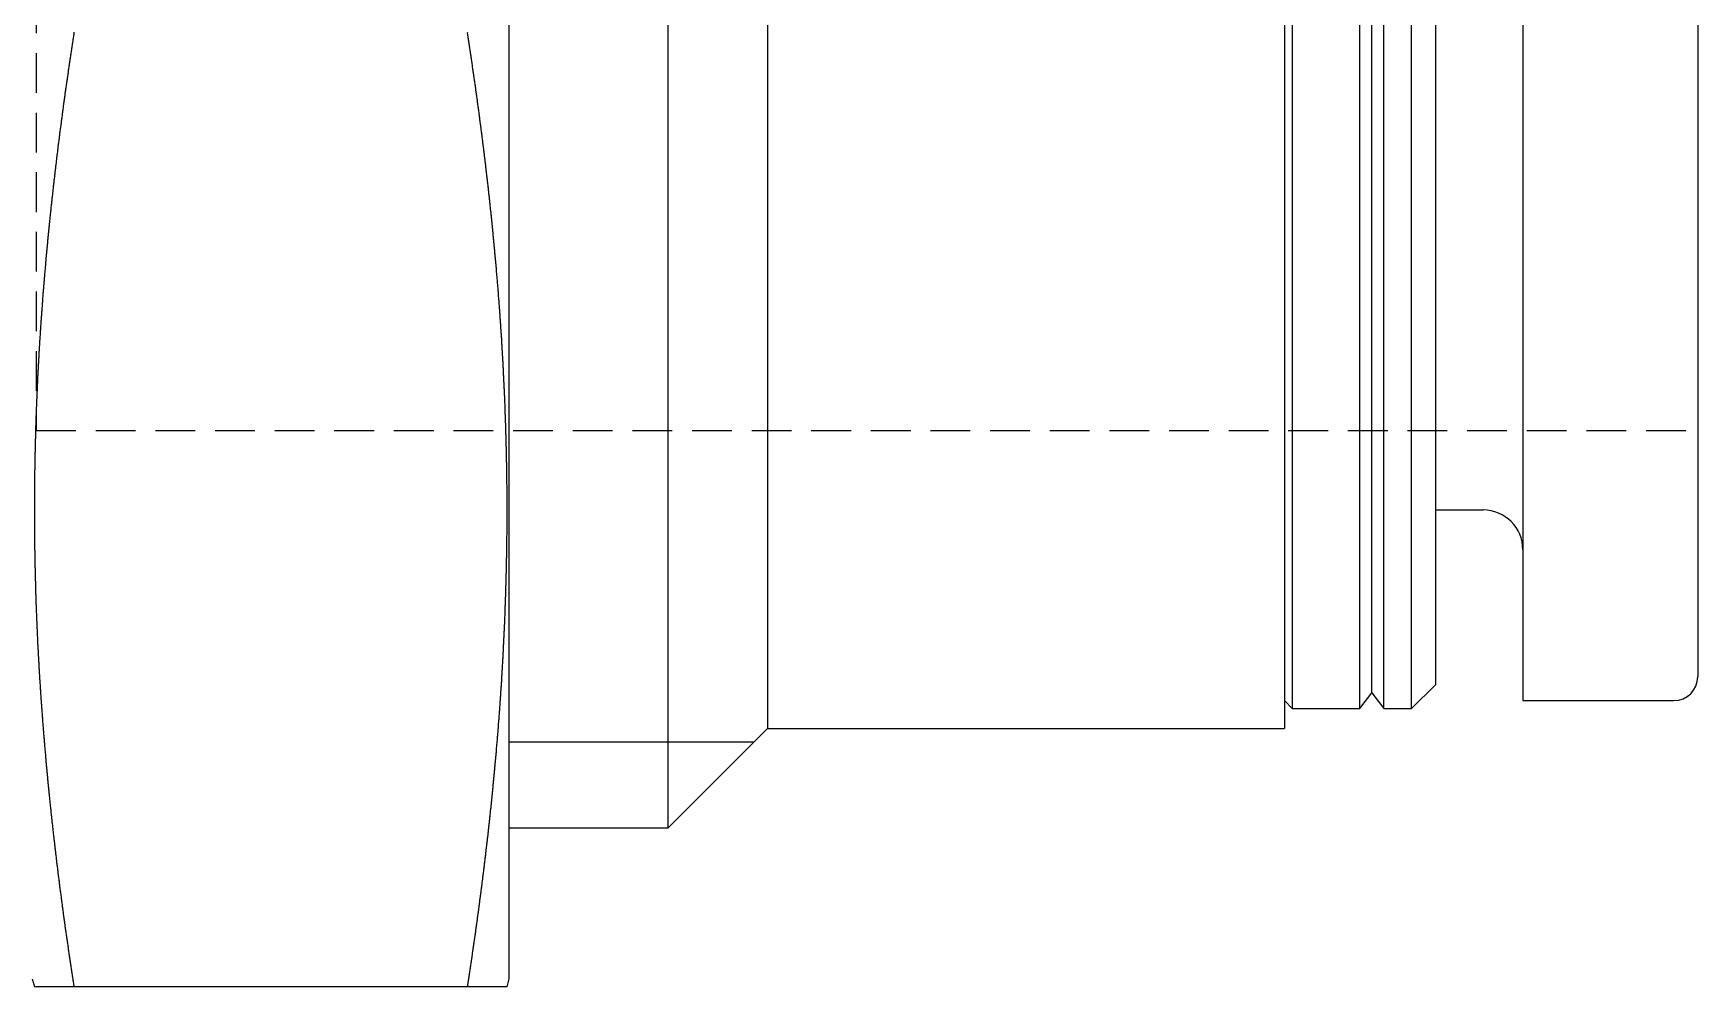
# Model space of a CAD drawing. Extents: x -6 to 96, y -23 to 73.
# Drawn here: x 36.7 to 57.64, y 49.47 to 61.47 of the extents above; entities that cross this region are included whole.
import ezdxf

# ---------------------------------------------------------------- set-up
doc = ezdxf.new("R2010")
doc.units = 0
doc.linetypes.add('DASHED', pattern=[0.75, 0.5, -0.25])
doc.layers.get('0').update_dxf_attribs({"linetype": 'CONTINUOUS'})

msp = doc.modelspace()

# ---------------------------------------------------------------- linework, layer by layer
at = {"color": 7, "linetype": 'CONTINUOUS'}
for p, q in [((42.687, 49.568), (42.687, 73.368)), ((44.687, 51.468), (44.687, 71.468)), ((45.937, 70.218), (45.937, 52.718)), ((52.437, 70.218), (52.437, 52.718)), ((52.537, 69.968), (52.537, 52.968)), ((53.387, 52.968), (53.387, 69.968)), ((53.687, 52.968), (53.687, 69.968)), ((54.037, 52.968), (54.037, 69.968)), ((53.537, 53.168), (53.537, 69.768)), ((55.437, 69.868), (55.437, 53.068)), ((54.337, 69.668), (54.337, 53.268)), ((57.637, 69.568), (57.637, 53.368)), ((54.337, 55.468), (54.937, 55.468)), ((54.037, 52.968), (54.337, 53.268)), ((52.437, 53.068), (52.537, 52.968)), ((53.387, 52.968), (53.537, 53.168)), ((53.537, 53.168), (53.687, 52.968)), ((55.437, 53.068), (57.337, 53.068)), ((52.537, 52.968), (53.387, 52.968)), ((53.687, 52.968), (54.037, 52.968)), ((44.687, 51.468), (45.937, 52.718)), ((45.937, 52.718), (52.437, 52.718)), ((42.687, 51.468), (44.687, 51.468)), ((36.687, 49.568), (36.714, 49.468)), ((42.66, 49.468), (36.714, 49.468)), ((42.66, 49.468), (42.687, 49.568))]:
    msp.add_line(p, q, dxfattribs=at)
at = {"color": 3, "linetype": 'DASHED'}
for p, q in [((36.737, 66.468), (36.737, 56.468)), ((36.737, 56.468), (57.637, 56.468))]:
    msp.add_line(p, q, dxfattribs=at)
at = {"color": 3, "linetype": 'CONTINUOUS'}
msp.add_line((42.687, 52.55), (45.769, 52.55), dxfattribs=at)
at = {"color": 7}
for points in [[(37.211, 61.468, 0), (37.209, 61.454, 0), (37.207, 61.44, 0), (37.205, 61.426, 0), (37.203, 61.412, 0), (37.2, 61.398, 0), (37.198, 61.385, 0), (37.196, 61.371, 0), (37.194, 61.357, 0), (37.192, 61.343, 0), (37.19, 61.33, 0), (37.188, 61.316, 0), (37.186, 61.302, 0), (37.184, 61.288, 0), (37.181, 61.274, 0), (37.179, 61.26, 0), (37.177, 61.247, 0), (37.175, 61.233, 0), (37.173, 61.219, 0), (37.171, 61.205, 0), (37.169, 61.191, 0), (37.167, 61.178, 0), (37.165, 61.164, 0), (37.163, 61.15, 0), (37.161, 61.136, 0), (37.159, 61.122, 0), (37.157, 61.108, 0), (37.155, 61.095, 0), (37.153, 61.081, 0), (37.151, 61.067, 0), (37.149, 61.053, 0), (37.147, 61.039, 0), (37.145, 61.026, 0), (37.143, 61.012, 0), (37.141, 60.998, 0), (37.139, 60.984, 0), (37.137, 60.97, 0), (37.135, 60.956, 0), (37.133, 60.943, 0), (37.131, 60.929, 0), (37.129, 60.915, 0), (37.127, 60.901, 0), (37.125, 60.887, 0), (37.123, 60.873, 0), (37.121, 60.86, 0), (37.119, 60.846, 0), (37.117, 60.832, 0), (37.115, 60.818, 0), (37.113, 60.804, 0), (37.111, 60.791, 0), (37.109, 60.777, 0), (37.107, 60.763, 0), (37.105, 60.749, 0), (37.103, 60.735, 0), (37.101, 60.721, 0), (37.099, 60.708, 0), (37.097, 60.694, 0), (37.095, 60.68, 0), (37.093, 60.666, 0), (37.092, 60.652, 0), (37.09, 60.638, 0), (37.088, 60.624, 0), (37.086, 60.611, 0), (37.084, 60.597, 0), (37.082, 60.583, 0), (37.08, 60.569, 0), (37.078, 60.555, 0), (37.076, 60.541, 0), (37.075, 60.528, 0), (37.073, 60.514, 0), (37.071, 60.5, 0), (37.069, 60.486, 0), (37.067, 60.472, 0), (37.065, 60.459, 0), (37.063, 60.445, 0), (37.062, 60.431, 0), (37.06, 60.417, 0), (37.058, 60.403, 0), (37.056, 60.389, 0), (37.054, 60.375, 0), (37.052, 60.362, 0), (37.05, 60.348, 0), (37.049, 60.334, 0), (37.047, 60.32, 0), (37.045, 60.306, 0), (37.043, 60.292, 0), (37.041, 60.279, 0), (37.04, 60.265, 0), (37.038, 60.251, 0), (37.036, 60.237, 0), (37.034, 60.223, 0), (37.032, 60.209, 0), (37.031, 60.195, 0), (37.029, 60.181, 0), (37.027, 60.168, 0), (37.025, 60.154, 0), (37.024, 60.14, 0), (37.022, 60.126, 0), (37.02, 60.112, 0), (37.018, 60.098, 0), (37.017, 60.084, 0), (37.015, 60.071, 0), (37.013, 60.057, 0), (37.011, 60.043, 0), (37.01, 60.029, 0), (37.008, 60.015, 0), (37.006, 60.001, 0), (37.005, 59.987, 0), (37.003, 59.974, 0), (37.001, 59.96, 0), (36.999, 59.946, 0), (36.998, 59.932, 0), (36.996, 59.918, 0), (36.994, 59.904, 0), (36.993, 59.89, 0), (36.991, 59.877, 0), (36.989, 59.863, 0), (36.988, 59.849, 0), (36.986, 59.835, 0), (36.984, 59.821, 0), (36.983, 59.807, 0), (36.981, 59.793, 0), (36.979, 59.779, 0), (36.978, 59.766, 0), (36.976, 59.752, 0), (36.974, 59.738, 0), (36.973, 59.724, 0), (36.971, 59.71, 0), (36.97, 59.696, 0), (36.968, 59.682, 0), (36.966, 59.669, 0), (36.965, 59.655, 0), (36.963, 59.641, 0), (36.962, 59.627, 0), (36.96, 59.613, 0), (36.958, 59.599, 0), (36.957, 59.585, 0), (36.955, 59.571, 0), (36.954, 59.557, 0), (36.952, 59.544, 0), (36.95, 59.53, 0), (36.949, 59.516, 0), (36.947, 59.502, 0), (36.946, 59.488, 0), (36.944, 59.474, 0), (36.943, 59.46, 0), (36.941, 59.447, 0), (36.94, 59.433, 0), (36.938, 59.419, 0), (36.937, 59.405, 0), (36.935, 59.391, 0), (36.934, 59.377, 0), (36.932, 59.363, 0), (36.931, 59.349, 0), (36.929, 59.335, 0), (36.928, 59.322, 0), (36.926, 59.308, 0), (36.925, 59.294, 0), (36.923, 59.28, 0), (36.922, 59.266, 0), (36.92, 59.252, 0), (36.919, 59.238, 0), (36.917, 59.224, 0), (36.916, 59.21, 0), (36.914, 59.197, 0), (36.913, 59.183, 0), (36.911, 59.169, 0), (36.91, 59.155, 0), (36.909, 59.141, 0), (36.907, 59.127, 0), (36.906, 59.113, 0), (36.904, 59.099, 0), (36.903, 59.085, 0), (36.901, 59.072, 0), (36.9, 59.058, 0), (36.899, 59.044, 0), (36.897, 59.03, 0), (36.896, 59.016, 0), (36.895, 59.002, 0), (36.893, 58.988, 0), (36.892, 58.974, 0), (36.89, 58.96, 0), (36.889, 58.946, 0), (36.888, 58.932, 0), (36.886, 58.919, 0), (36.885, 58.905, 0), (36.884, 58.891, 0), (36.882, 58.877, 0), (36.881, 58.863, 0), (36.88, 58.849, 0), (36.878, 58.835, 0), (36.877, 58.821, 0), (36.876, 58.807, 0), (36.874, 58.794, 0), (36.873, 58.78, 0), (36.872, 58.766, 0), (36.87, 58.752, 0), (36.869, 58.738, 0), (36.868, 58.724, 0), (36.867, 58.71, 0), (36.865, 58.696, 0), (36.864, 58.682, 0), (36.863, 58.668, 0), (36.861, 58.654, 0), (36.86, 58.641, 0), (36.859, 58.627, 0), (36.858, 58.613, 0), (36.856, 58.599, 0), (36.855, 58.585, 0), (36.854, 58.571, 0), (36.853, 58.557, 0), (36.852, 58.543, 0), (36.85, 58.529, 0), (36.849, 58.515, 0), (36.848, 58.501, 0), (36.847, 58.487, 0), (36.846, 58.474, 0), (36.844, 58.46, 0), (36.843, 58.446, 0), (36.842, 58.432, 0), (36.841, 58.418, 0), (36.84, 58.404, 0), (36.838, 58.39, 0), (36.837, 58.376, 0), (36.836, 58.362, 0), (36.835, 58.348, 0), (36.834, 58.334, 0), (36.833, 58.321, 0), (36.831, 58.306, 0), (36.83, 58.293, 0), (36.829, 58.279, 0), (36.828, 58.265, 0), (36.827, 58.251, 0), (36.826, 58.237, 0), (36.825, 58.223, 0), (36.824, 58.209, 0), (36.822, 58.195, 0), (36.822, 58.181, 0), (36.82, 58.167, 0), (36.819, 58.153, 0), (36.818, 58.139, 0), (36.817, 58.126, 0), (36.816, 58.112, 0), (36.815, 58.098, 0), (36.814, 58.084, 0), (36.813, 58.07, 0), (36.812, 58.056, 0), (36.811, 58.042, 0), (36.81, 58.028, 0), (36.809, 58.014, 0), (36.808, 58, 0), (36.807, 57.986, 0), (36.806, 57.972, 0), (36.805, 57.958, 0), (36.804, 57.944, 0), (36.803, 57.931, 0), (36.802, 57.917, 0), (36.801, 57.903, 0), (36.8, 57.889, 0), (36.799, 57.875, 0), (36.798, 57.861, 0), (36.797, 57.847, 0), (36.796, 57.833, 0), (36.795, 57.819, 0), (36.794, 57.805, 0), (36.793, 57.791, 0), (36.792, 57.777, 0), (36.791, 57.763, 0), (36.79, 57.749, 0), (36.789, 57.736, 0), (36.788, 57.721, 0), (36.788, 57.708, 0), (36.787, 57.694, 0), (36.786, 57.68, 0), (36.785, 57.666, 0), (36.784, 57.652, 0), (36.783, 57.638, 0), (36.782, 57.624, 0), (36.781, 57.61, 0), (36.78, 57.596, 0), (36.779, 57.582, 0), (36.779, 57.568, 0), (36.778, 57.554, 0), (36.777, 57.54, 0), (36.776, 57.526, 0), (36.775, 57.512, 0), (36.775, 57.498, 0), (36.774, 57.484, 0), (36.773, 57.471, 0), (36.772, 57.457, 0), (36.771, 57.443, 0), (36.77, 57.429, 0), (36.77, 57.415, 0), (36.769, 57.401, 0), (36.768, 57.387, 0), (36.767, 57.373, 0), (36.767, 57.359, 0), (36.766, 57.345, 0), (36.765, 57.331, 0), (36.764, 57.317, 0), (36.763, 57.303, 0), (36.763, 57.289, 0), (36.762, 57.275, 0), (36.761, 57.261, 0), (36.761, 57.248, 0), (36.76, 57.233, 0), (36.759, 57.22, 0), (36.758, 57.206, 0), (36.758, 57.192, 0), (36.757, 57.178, 0), (36.756, 57.164, 0), (36.755, 57.15, 0), (36.755, 57.136, 0), (36.754, 57.122, 0), (36.754, 57.108, 0), (36.753, 57.094, 0), (36.752, 57.08, 0), (36.752, 57.066, 0), (36.751, 57.052, 0), (36.75, 57.038, 0), (36.749, 57.024, 0), (36.749, 57.01, 0), (36.748, 56.996, 0), (36.748, 56.982, 0), (36.747, 56.968, 0), (36.746, 56.955, 0), (36.746, 56.941, 0), (36.745, 56.927, 0), (36.745, 56.913, 0), (36.744, 56.899, 0), (36.743, 56.885, 0), (36.743, 56.871, 0), (36.742, 56.857, 0), (36.742, 56.843, 0), (36.741, 56.829, 0), (36.741, 56.815, 0), (36.74, 56.801, 0), (36.739, 56.787, 0), (36.739, 56.773, 0), (36.738, 56.759, 0), (36.738, 56.745, 0), (36.737, 56.731, 0), (36.737, 56.717, 0), (36.736, 56.703, 0), (36.736, 56.689, 0), (36.735, 56.675, 0), (36.735, 56.661, 0), (36.734, 56.648, 0), (36.734, 56.633, 0), (36.733, 56.62, 0), (36.733, 56.606, 0), (36.732, 56.592, 0), (36.732, 56.578, 0), (36.731, 56.564, 0), (36.731, 56.55, 0), (36.731, 56.536, 0), (36.73, 56.522, 0), (36.73, 56.508, 0), (36.729, 56.494, 0), (36.729, 56.48, 0), (36.728, 56.466, 0), (36.728, 56.452, 0), (36.728, 56.438, 0), (36.727, 56.424, 0), (36.727, 56.41, 0), (36.727, 56.396, 0), (36.726, 56.382, 0), (36.726, 56.368, 0), (36.725, 56.354, 0), (36.725, 56.34, 0), (36.725, 56.326, 0), (36.724, 56.312, 0), (36.724, 56.298, 0), (36.724, 56.285, 0), (36.723, 56.27, 0), (36.723, 56.257, 0), (36.723, 56.243, 0), (36.722, 56.229, 0), (36.722, 56.215, 0), (36.722, 56.201, 0), (36.721, 56.187, 0), (36.721, 56.173, 0), (36.721, 56.159, 0), (36.721, 56.145, 0), (36.72, 56.131, 0), (36.72, 56.117, 0), (36.72, 56.103, 0), (36.719, 56.089, 0), (36.719, 56.075, 0), (36.719, 56.061, 0), (36.719, 56.047, 0), (36.718, 56.033, 0), (36.718, 56.019, 0), (36.718, 56.005, 0), (36.718, 55.991, 0), (36.718, 55.977, 0), (36.717, 55.963, 0), (36.717, 55.949, 0), (36.717, 55.935, 0), (36.717, 55.921, 0), (36.717, 55.907, 0), (36.716, 55.894, 0), (36.716, 55.88, 0), (36.716, 55.866, 0), (36.716, 55.852, 0), (36.716, 55.838, 0), (36.715, 55.824, 0), (36.715, 55.81, 0), (36.715, 55.796, 0), (36.715, 55.782, 0), (36.715, 55.768, 0), (36.715, 55.754, 0), (36.715, 55.74, 0), (36.715, 55.726, 0), (36.715, 55.712, 0), (36.714, 55.698, 0), (36.714, 55.684, 0), (36.714, 55.67, 0), (36.714, 55.656, 0), (36.714, 55.642, 0), (36.714, 55.628, 0), (36.714, 55.614, 0), (36.714, 55.6, 0), (36.714, 55.586, 0), (36.714, 55.572, 0), (36.714, 55.558, 0), (36.714, 55.544, 0), (36.714, 55.53, 0), (36.714, 55.516, 0), (36.714, 55.502, 0), (36.714, 55.489, 0), (36.714, 55.474, 0), (36.714, 55.461, 0), (36.714, 55.447, 0), (36.714, 55.433, 0), (36.714, 55.419, 0), (36.714, 55.405, 0), (36.714, 55.391, 0), (36.714, 55.377, 0), (36.714, 55.363, 0), (36.714, 55.349, 0), (36.714, 55.335, 0), (36.714, 55.321, 0), (36.714, 55.307, 0), (36.714, 55.293, 0), (36.714, 55.279, 0), (36.714, 55.265, 0), (36.714, 55.251, 0), (36.714, 55.237, 0), (36.715, 55.223, 0), (36.715, 55.209, 0), (36.715, 55.195, 0), (36.715, 55.181, 0), (36.715, 55.167, 0), (36.715, 55.153, 0), (36.715, 55.139, 0), (36.715, 55.125, 0), (36.715, 55.111, 0), (36.716, 55.097, 0), (36.716, 55.084, 0), (36.716, 55.069, 0), (36.716, 55.056, 0), (36.716, 55.042, 0), (36.717, 55.028, 0), (36.717, 55.014, 0), (36.717, 55, 0), (36.717, 54.986, 0), (36.717, 54.972, 0), (36.718, 54.958, 0), (36.718, 54.944, 0), (36.718, 54.93, 0), (36.718, 54.916, 0), (36.718, 54.902, 0), (36.719, 54.888, 0), (36.719, 54.874, 0), (36.719, 54.86, 0), (36.719, 54.846, 0), (36.72, 54.832, 0), (36.72, 54.818, 0), (36.72, 54.804, 0), (36.721, 54.79, 0), (36.721, 54.776, 0), (36.721, 54.762, 0), (36.721, 54.748, 0), (36.722, 54.734, 0), (36.722, 54.72, 0), (36.722, 54.706, 0), (36.723, 54.692, 0), (36.723, 54.678, 0), (36.723, 54.664, 0), (36.724, 54.651, 0), (36.724, 54.637, 0), (36.724, 54.623, 0), (36.725, 54.609, 0), (36.725, 54.595, 0), (36.725, 54.581, 0), (36.726, 54.567, 0), (36.726, 54.553, 0), (36.727, 54.539, 0), (36.727, 54.525, 0), (36.727, 54.511, 0), (36.728, 54.497, 0), (36.728, 54.483, 0), (36.728, 54.469, 0), (36.729, 54.455, 0), (36.729, 54.441, 0), (36.73, 54.427, 0), (36.73, 54.413, 0), (36.731, 54.399, 0), (36.731, 54.385, 0), (36.731, 54.371, 0), (36.732, 54.357, 0), (36.732, 54.343, 0), (36.733, 54.33, 0), (36.733, 54.316, 0), (36.734, 54.301, 0), (36.734, 54.288, 0), (36.735, 54.274, 0), (36.735, 54.26, 0), (36.736, 54.246, 0), (36.736, 54.232, 0), (36.737, 54.218, 0), (36.737, 54.204, 0), (36.738, 54.19, 0), (36.738, 54.176, 0), (36.739, 54.162, 0), (36.739, 54.148, 0), (36.74, 54.134, 0), (36.741, 54.12, 0), (36.741, 54.106, 0), (36.742, 54.092, 0), (36.742, 54.078, 0), (36.743, 54.064, 0), (36.743, 54.05, 0), (36.744, 54.036, 0), (36.745, 54.022, 0), (36.745, 54.008, 0), (36.746, 53.995, 0), (36.746, 53.981, 0), (36.747, 53.967, 0), (36.748, 53.953, 0), (36.748, 53.939, 0), (36.749, 53.925, 0), (36.749, 53.911, 0), (36.75, 53.897, 0), (36.751, 53.883, 0), (36.752, 53.869, 0), (36.752, 53.855, 0), (36.753, 53.841, 0), (36.754, 53.827, 0), (36.754, 53.813, 0), (36.755, 53.799, 0), (36.755, 53.785, 0), (36.756, 53.771, 0), (36.757, 53.757, 0), (36.758, 53.743, 0), (36.758, 53.729, 0), (36.759, 53.715, 0), (36.76, 53.702, 0), (36.761, 53.688, 0), (36.761, 53.674, 0), (36.762, 53.66, 0), (36.763, 53.646, 0), (36.763, 53.632, 0), (36.764, 53.618, 0), (36.765, 53.604, 0), (36.766, 53.59, 0), (36.767, 53.576, 0), (36.767, 53.562, 0), (36.768, 53.548, 0), (36.769, 53.534, 0), (36.77, 53.52, 0), (36.77, 53.506, 0), (36.771, 53.492, 0), (36.772, 53.478, 0), (36.773, 53.465, 0), (36.774, 53.45, 0), (36.775, 53.437, 0), (36.775, 53.423, 0), (36.776, 53.409, 0), (36.777, 53.395, 0), (36.778, 53.381, 0), (36.779, 53.367, 0), (36.779, 53.353, 0), (36.78, 53.339, 0), (36.781, 53.325, 0), (36.782, 53.311, 0), (36.783, 53.297, 0), (36.784, 53.283, 0), (36.785, 53.269, 0), (36.786, 53.255, 0), (36.787, 53.241, 0), (36.788, 53.227, 0), (36.788, 53.214, 0), (36.789, 53.2, 0), (36.79, 53.186, 0), (36.791, 53.172, 0), (36.792, 53.158, 0), (36.793, 53.144, 0), (36.794, 53.13, 0), (36.795, 53.116, 0), (36.796, 53.102, 0), (36.797, 53.088, 0), (36.798, 53.074, 0), (36.799, 53.06, 0), (36.8, 53.046, 0), (36.801, 53.032, 0), (36.802, 53.019, 0), (36.803, 53.005, 0), (36.804, 52.991, 0), (36.805, 52.977, 0), (36.806, 52.963, 0), (36.807, 52.949, 0), (36.808, 52.935, 0), (36.809, 52.921, 0), (36.81, 52.907, 0), (36.811, 52.893, 0), (36.812, 52.879, 0), (36.813, 52.865, 0), (36.814, 52.851, 0), (36.815, 52.837, 0), (36.816, 52.824, 0), (36.817, 52.809, 0), (36.818, 52.796, 0), (36.819, 52.782, 0), (36.82, 52.768, 0), (36.822, 52.754, 0), (36.823, 52.74, 0), (36.824, 52.726, 0), (36.825, 52.712, 0), (36.826, 52.698, 0), (36.827, 52.684, 0), (36.828, 52.67, 0), (36.829, 52.656, 0), (36.83, 52.642, 0), (36.831, 52.629, 0), (36.833, 52.615, 0), (36.834, 52.601, 0), (36.835, 52.587, 0), (36.836, 52.573, 0), (36.837, 52.559, 0), (36.838, 52.545, 0), (36.84, 52.531, 0), (36.841, 52.517, 0), (36.842, 52.503, 0), (36.843, 52.489, 0), (36.844, 52.475, 0), (36.846, 52.462, 0), (36.847, 52.448, 0), (36.848, 52.434, 0), (36.849, 52.42, 0), (36.85, 52.406, 0), (36.852, 52.392, 0), (36.853, 52.378, 0), (36.854, 52.364, 0), (36.855, 52.35, 0), (36.856, 52.336, 0), (36.858, 52.322, 0), (36.859, 52.309, 0), (36.86, 52.295, 0), (36.861, 52.281, 0), (36.863, 52.267, 0), (36.864, 52.253, 0), (36.865, 52.239, 0), (36.867, 52.225, 0), (36.868, 52.211, 0), (36.869, 52.197, 0), (36.87, 52.183, 0), (36.872, 52.169, 0), (36.873, 52.156, 0), (36.874, 52.142, 0), (36.876, 52.128, 0), (36.877, 52.114, 0), (36.878, 52.1, 0), (36.88, 52.086, 0), (36.881, 52.072, 0), (36.882, 52.058, 0), (36.884, 52.044, 0), (36.885, 52.03, 0), (36.886, 52.017, 0), (36.888, 52.003, 0), (36.889, 51.989, 0), (36.89, 51.975, 0), (36.892, 51.961, 0), (36.893, 51.947, 0), (36.895, 51.933, 0), (36.896, 51.919, 0), (36.897, 51.905, 0), (36.899, 51.891, 0), (36.9, 51.877, 0), (36.901, 51.864, 0), (36.903, 51.85, 0), (36.904, 51.836, 0), (36.906, 51.822, 0), (36.907, 51.808, 0), (36.909, 51.794, 0), (36.91, 51.78, 0), (36.911, 51.766, 0), (36.913, 51.752, 0), (36.914, 51.739, 0), (36.916, 51.725, 0), (36.917, 51.711, 0), (36.919, 51.697, 0), (36.92, 51.683, 0), (36.922, 51.669, 0), (36.923, 51.655, 0), (36.925, 51.641, 0), (36.926, 51.627, 0), (36.928, 51.614, 0), (36.929, 51.6, 0), (36.931, 51.586, 0), (36.932, 51.572, 0), (36.934, 51.558, 0), (36.935, 51.544, 0), (36.937, 51.53, 0), (36.938, 51.516, 0), (36.94, 51.502, 0), (36.941, 51.489, 0), (36.943, 51.475, 0), (36.944, 51.461, 0), (36.946, 51.447, 0), (36.947, 51.433, 0), (36.949, 51.419, 0), (36.95, 51.405, 0), (36.952, 51.391, 0), (36.954, 51.377, 0), (36.955, 51.364, 0), (36.957, 51.35, 0), (36.958, 51.336, 0), (36.96, 51.322, 0), (36.962, 51.308, 0), (36.963, 51.294, 0), (36.965, 51.28, 0), (36.966, 51.267, 0), (36.968, 51.253, 0), (36.97, 51.239, 0), (36.971, 51.225, 0), (36.973, 51.211, 0), (36.974, 51.197, 0), (36.976, 51.183, 0), (36.978, 51.169, 0), (36.979, 51.156, 0), (36.981, 51.142, 0), (36.983, 51.128, 0), (36.984, 51.114, 0), (36.986, 51.1, 0), (36.988, 51.086, 0), (36.989, 51.072, 0), (36.991, 51.059, 0), (36.993, 51.045, 0), (36.994, 51.031, 0), (36.996, 51.017, 0), (36.998, 51.003, 0), (36.999, 50.989, 0), (37.001, 50.975, 0), (37.003, 50.961, 0), (37.005, 50.948, 0), (37.006, 50.934, 0), (37.008, 50.92, 0), (37.01, 50.906, 0), (37.011, 50.892, 0), (37.013, 50.878, 0), (37.015, 50.864, 0), (37.017, 50.851, 0), (37.018, 50.837, 0), (37.02, 50.823, 0), (37.022, 50.809, 0), (37.024, 50.795, 0), (37.025, 50.781, 0), (37.027, 50.767, 0), (37.029, 50.754, 0), (37.031, 50.74, 0), (37.032, 50.726, 0), (37.034, 50.712, 0), (37.036, 50.698, 0), (37.038, 50.684, 0), (37.04, 50.67, 0), (37.041, 50.657, 0), (37.043, 50.643, 0), (37.045, 50.629, 0), (37.047, 50.615, 0), (37.049, 50.601, 0), (37.05, 50.587, 0), (37.052, 50.574, 0), (37.054, 50.56, 0), (37.056, 50.546, 0), (37.058, 50.532, 0), (37.06, 50.518, 0), (37.062, 50.504, 0), (37.063, 50.49, 0), (37.065, 50.477, 0), (37.067, 50.463, 0), (37.069, 50.449, 0), (37.071, 50.435, 0), (37.073, 50.421, 0), (37.075, 50.407, 0), (37.076, 50.394, 0), (37.078, 50.38, 0), (37.08, 50.366, 0), (37.082, 50.352, 0), (37.084, 50.338, 0), (37.086, 50.324, 0), (37.088, 50.31, 0), (37.09, 50.297, 0), (37.092, 50.283, 0), (37.093, 50.269, 0), (37.095, 50.255, 0), (37.097, 50.241, 0), (37.099, 50.227, 0), (37.101, 50.214, 0), (37.103, 50.2, 0), (37.105, 50.186, 0), (37.107, 50.172, 0), (37.109, 50.158, 0), (37.111, 50.145, 0), (37.113, 50.131, 0), (37.115, 50.117, 0), (37.117, 50.103, 0), (37.119, 50.089, 0), (37.121, 50.075, 0), (37.123, 50.062, 0), (37.125, 50.048, 0), (37.127, 50.034, 0), (37.129, 50.02, 0), (37.131, 50.006, 0), (37.133, 49.992, 0), (37.135, 49.979, 0), (37.137, 49.965, 0), (37.139, 49.951, 0), (37.141, 49.937, 0), (37.143, 49.923, 0), (37.145, 49.91, 0), (37.147, 49.896, 0), (37.149, 49.882, 0), (37.151, 49.868, 0), (37.153, 49.854, 0), (37.155, 49.84, 0), (37.157, 49.827, 0), (37.159, 49.813, 0), (37.161, 49.799, 0), (37.163, 49.785, 0), (37.165, 49.771, 0), (37.167, 49.758, 0), (37.169, 49.744, 0), (37.171, 49.73, 0), (37.173, 49.716, 0), (37.175, 49.702, 0), (37.177, 49.688, 0), (37.179, 49.675, 0), (37.181, 49.661, 0), (37.184, 49.647, 0), (37.186, 49.633, 0), (37.188, 49.619, 0), (37.19, 49.606, 0), (37.192, 49.592, 0), (37.194, 49.578, 0), (37.196, 49.564, 0), (37.198, 49.55, 0), (37.2, 49.537, 0), (37.203, 49.523, 0), (37.205, 49.509, 0), (37.207, 49.495, 0), (37.209, 49.481, 0), (37.211, 49.468, 0)], [(37.209, 61.481, 0), (37.211, 61.468, 0)], [(42.163, 61.468, 0), (42.165, 61.481, 0)], [(42.163, 49.468, 0), (42.165, 49.481, 0), (42.167, 49.495, 0), (42.169, 49.509, 0), (42.171, 49.523, 0), (42.173, 49.537, 0), (42.175, 49.55, 0), (42.178, 49.564, 0), (42.18, 49.578, 0), (42.182, 49.592, 0), (42.184, 49.606, 0), (42.186, 49.619, 0), (42.188, 49.633, 0), (42.19, 49.647, 0), (42.192, 49.661, 0), (42.194, 49.675, 0), (42.196, 49.688, 0), (42.198, 49.702, 0), (42.2, 49.716, 0), (42.203, 49.73, 0), (42.205, 49.744, 0), (42.207, 49.758, 0), (42.209, 49.771, 0), (42.211, 49.785, 0), (42.213, 49.799, 0), (42.215, 49.813, 0), (42.217, 49.827, 0), (42.219, 49.84, 0), (42.221, 49.854, 0), (42.223, 49.868, 0), (42.225, 49.882, 0), (42.227, 49.896, 0), (42.229, 49.91, 0), (42.231, 49.923, 0), (42.233, 49.937, 0), (42.235, 49.951, 0), (42.237, 49.965, 0), (42.239, 49.979, 0), (42.241, 49.992, 0), (42.243, 50.006, 0), (42.245, 50.02, 0), (42.247, 50.034, 0), (42.249, 50.048, 0), (42.251, 50.062, 0), (42.253, 50.075, 0), (42.255, 50.089, 0), (42.257, 50.103, 0), (42.259, 50.117, 0), (42.261, 50.131, 0), (42.263, 50.145, 0), (42.265, 50.158, 0), (42.267, 50.172, 0), (42.269, 50.186, 0), (42.271, 50.2, 0), (42.273, 50.214, 0), (42.274, 50.227, 0), (42.276, 50.241, 0), (42.278, 50.255, 0), (42.28, 50.269, 0), (42.282, 50.283, 0), (42.284, 50.297, 0), (42.286, 50.31, 0), (42.288, 50.324, 0), (42.29, 50.338, 0), (42.292, 50.352, 0), (42.294, 50.366, 0), (42.295, 50.38, 0), (42.297, 50.394, 0), (42.299, 50.407, 0), (42.301, 50.421, 0), (42.303, 50.435, 0), (42.305, 50.449, 0), (42.307, 50.463, 0), (42.309, 50.477, 0), (42.31, 50.49, 0), (42.312, 50.504, 0), (42.314, 50.518, 0), (42.316, 50.532, 0), (42.318, 50.546, 0), (42.319, 50.56, 0), (42.321, 50.574, 0), (42.323, 50.587, 0), (42.325, 50.601, 0), (42.327, 50.615, 0), (42.329, 50.629, 0), (42.33, 50.643, 0), (42.332, 50.657, 0), (42.334, 50.67, 0), (42.336, 50.684, 0), (42.338, 50.698, 0), (42.339, 50.712, 0), (42.341, 50.726, 0), (42.343, 50.74, 0), (42.345, 50.754, 0), (42.346, 50.767, 0), (42.348, 50.781, 0), (42.35, 50.795, 0), (42.352, 50.809, 0), (42.353, 50.823, 0), (42.355, 50.837, 0), (42.357, 50.851, 0), (42.359, 50.864, 0), (42.361, 50.878, 0), (42.362, 50.892, 0), (42.364, 50.906, 0), (42.366, 50.92, 0), (42.367, 50.934, 0), (42.369, 50.948, 0), (42.371, 50.961, 0), (42.373, 50.975, 0), (42.374, 50.989, 0), (42.376, 51.003, 0), (42.378, 51.017, 0), (42.379, 51.031, 0), (42.381, 51.045, 0), (42.383, 51.059, 0), (42.384, 51.072, 0), (42.386, 51.086, 0), (42.388, 51.1, 0), (42.389, 51.114, 0), (42.391, 51.128, 0), (42.393, 51.142, 0), (42.394, 51.156, 0), (42.396, 51.169, 0), (42.398, 51.183, 0), (42.399, 51.197, 0), (42.401, 51.211, 0), (42.402, 51.225, 0), (42.404, 51.239, 0), (42.406, 51.253, 0), (42.407, 51.267, 0), (42.409, 51.28, 0), (42.41, 51.294, 0), (42.412, 51.308, 0), (42.414, 51.322, 0), (42.415, 51.336, 0), (42.417, 51.35, 0), (42.418, 51.364, 0), (42.42, 51.377, 0), (42.422, 51.391, 0), (42.423, 51.405, 0), (42.425, 51.419, 0), (42.426, 51.433, 0), (42.428, 51.447, 0), (42.429, 51.461, 0), (42.431, 51.475, 0), (42.432, 51.489, 0), (42.434, 51.502, 0), (42.435, 51.516, 0), (42.437, 51.53, 0), (42.438, 51.544, 0), (42.44, 51.558, 0), (42.441, 51.572, 0), (42.443, 51.586, 0), (42.444, 51.6, 0), (42.446, 51.614, 0), (42.447, 51.627, 0), (42.449, 51.641, 0), (42.45, 51.655, 0), (42.452, 51.669, 0), (42.453, 51.683, 0), (42.455, 51.697, 0), (42.456, 51.711, 0), (42.458, 51.725, 0), (42.459, 51.739, 0), (42.461, 51.752, 0), (42.462, 51.766, 0), (42.464, 51.78, 0), (42.465, 51.794, 0), (42.467, 51.808, 0), (42.468, 51.822, 0), (42.469, 51.836, 0), (42.471, 51.85, 0), (42.472, 51.864, 0), (42.474, 51.877, 0), (42.475, 51.891, 0), (42.476, 51.905, 0), (42.478, 51.919, 0), (42.479, 51.933, 0), (42.48, 51.947, 0), (42.482, 51.961, 0), (42.483, 51.975, 0), (42.485, 51.989, 0), (42.486, 52.003, 0), (42.487, 52.017, 0), (42.489, 52.03, 0), (42.49, 52.044, 0), (42.491, 52.058, 0), (42.493, 52.072, 0), (42.494, 52.086, 0), (42.495, 52.1, 0), (42.497, 52.114, 0), (42.498, 52.128, 0), (42.499, 52.142, 0), (42.501, 52.156, 0), (42.502, 52.169, 0), (42.503, 52.183, 0), (42.505, 52.197, 0), (42.506, 52.211, 0), (42.507, 52.225, 0), (42.508, 52.239, 0), (42.51, 52.253, 0), (42.511, 52.267, 0), (42.512, 52.281, 0), (42.514, 52.295, 0), (42.515, 52.309, 0), (42.516, 52.322, 0), (42.517, 52.336, 0), (42.519, 52.35, 0), (42.52, 52.364, 0), (42.521, 52.378, 0), (42.522, 52.392, 0), (42.523, 52.406, 0), (42.525, 52.42, 0), (42.526, 52.434, 0), (42.527, 52.448, 0), (42.528, 52.462, 0), (42.529, 52.475, 0), (42.531, 52.489, 0), (42.532, 52.503, 0), (42.533, 52.517, 0), (42.534, 52.531, 0), (42.535, 52.545, 0), (42.536, 52.559, 0), (42.538, 52.573, 0), (42.539, 52.587, 0), (42.54, 52.601, 0), (42.541, 52.615, 0), (42.542, 52.629, 0), (42.543, 52.642, 0), (42.544, 52.656, 0), (42.546, 52.67, 0), (42.547, 52.684, 0), (42.548, 52.698, 0), (42.549, 52.712, 0), (42.55, 52.726, 0), (42.551, 52.74, 0), (42.552, 52.754, 0), (42.553, 52.768, 0), (42.554, 52.782, 0), (42.555, 52.796, 0), (42.556, 52.809, 0), (42.558, 52.824, 0), (42.559, 52.837, 0), (42.56, 52.851, 0), (42.561, 52.865, 0), (42.562, 52.879, 0), (42.563, 52.893, 0), (42.564, 52.907, 0), (42.565, 52.921, 0), (42.566, 52.935, 0), (42.567, 52.949, 0), (42.568, 52.963, 0), (42.569, 52.977, 0), (42.57, 52.991, 0), (42.571, 53.005, 0), (42.572, 53.019, 0), (42.573, 53.032, 0), (42.574, 53.046, 0), (42.575, 53.06, 0), (42.576, 53.074, 0), (42.577, 53.088, 0), (42.578, 53.102, 0), (42.579, 53.116, 0), (42.58, 53.13, 0), (42.581, 53.144, 0), (42.582, 53.158, 0), (42.583, 53.172, 0), (42.583, 53.186, 0), (42.584, 53.2, 0), (42.585, 53.214, 0), (42.586, 53.227, 0), (42.587, 53.241, 0), (42.588, 53.255, 0), (42.589, 53.269, 0), (42.59, 53.283, 0), (42.591, 53.297, 0), (42.592, 53.311, 0), (42.592, 53.325, 0), (42.593, 53.339, 0), (42.594, 53.353, 0), (42.595, 53.367, 0), (42.596, 53.381, 0), (42.597, 53.395, 0), (42.597, 53.409, 0), (42.598, 53.423, 0), (42.599, 53.437, 0), (42.6, 53.45, 0), (42.601, 53.465, 0), (42.602, 53.478, 0), (42.602, 53.492, 0), (42.603, 53.506, 0), (42.604, 53.52, 0), (42.605, 53.534, 0), (42.606, 53.548, 0), (42.606, 53.562, 0), (42.607, 53.576, 0), (42.608, 53.59, 0), (42.609, 53.604, 0), (42.609, 53.618, 0), (42.61, 53.632, 0), (42.611, 53.646, 0), (42.612, 53.66, 0), (42.612, 53.674, 0), (42.613, 53.688, 0), (42.614, 53.702, 0), (42.615, 53.715, 0), (42.615, 53.729, 0), (42.616, 53.743, 0), (42.617, 53.757, 0), (42.617, 53.771, 0), (42.618, 53.785, 0), (42.619, 53.799, 0), (42.62, 53.813, 0), (42.62, 53.827, 0), (42.621, 53.841, 0), (42.621, 53.855, 0), (42.622, 53.869, 0), (42.623, 53.883, 0), (42.623, 53.897, 0), (42.624, 53.911, 0), (42.625, 53.925, 0), (42.625, 53.939, 0), (42.626, 53.953, 0), (42.627, 53.967, 0), (42.627, 53.981, 0), (42.628, 53.995, 0), (42.629, 54.008, 0), (42.629, 54.022, 0), (42.63, 54.036, 0), (42.63, 54.05, 0), (42.631, 54.064, 0), (42.631, 54.078, 0), (42.632, 54.092, 0), (42.633, 54.106, 0), (42.633, 54.12, 0), (42.634, 54.134, 0), (42.634, 54.148, 0), (42.635, 54.162, 0), (42.635, 54.176, 0), (42.636, 54.19, 0), (42.636, 54.204, 0), (42.637, 54.218, 0), (42.637, 54.232, 0), (42.638, 54.246, 0), (42.638, 54.26, 0), (42.639, 54.274, 0), (42.639, 54.288, 0), (42.64, 54.301, 0), (42.64, 54.316, 0), (42.641, 54.33, 0), (42.641, 54.343, 0), (42.642, 54.357, 0), (42.642, 54.371, 0), (42.643, 54.385, 0), (42.643, 54.399, 0), (42.644, 54.413, 0), (42.644, 54.427, 0), (42.644, 54.441, 0), (42.645, 54.455, 0), (42.645, 54.469, 0), (42.646, 54.483, 0), (42.646, 54.497, 0), (42.646, 54.511, 0), (42.647, 54.525, 0), (42.647, 54.539, 0), (42.648, 54.553, 0), (42.648, 54.567, 0), (42.648, 54.581, 0), (42.649, 54.595, 0), (42.649, 54.609, 0), (42.649, 54.623, 0), (42.65, 54.637, 0), (42.65, 54.651, 0), (42.65, 54.664, 0), (42.651, 54.678, 0), (42.651, 54.692, 0), (42.651, 54.706, 0), (42.652, 54.72, 0), (42.652, 54.734, 0), (42.652, 54.748, 0), (42.653, 54.762, 0), (42.653, 54.776, 0), (42.653, 54.79, 0), (42.654, 54.804, 0), (42.654, 54.818, 0), (42.654, 54.832, 0), (42.654, 54.846, 0), (42.654, 54.86, 0), (42.655, 54.874, 0), (42.655, 54.888, 0), (42.655, 54.902, 0), (42.656, 54.916, 0), (42.656, 54.93, 0), (42.656, 54.944, 0), (42.656, 54.958, 0), (42.656, 54.972, 0), (42.657, 54.986, 0), (42.657, 55, 0), (42.657, 55.014, 0), (42.657, 55.028, 0), (42.657, 55.042, 0), (42.657, 55.056, 0), (42.658, 55.069, 0), (42.658, 55.084, 0), (42.658, 55.097, 0), (42.658, 55.111, 0), (42.658, 55.125, 0), (42.658, 55.139, 0), (42.659, 55.153, 0), (42.659, 55.167, 0), (42.659, 55.181, 0), (42.659, 55.195, 0), (42.659, 55.209, 0), (42.659, 55.223, 0), (42.659, 55.237, 0), (42.659, 55.251, 0), (42.659, 55.265, 0), (42.66, 55.279, 0), (42.66, 55.293, 0), (42.66, 55.307, 0), (42.66, 55.321, 0), (42.66, 55.335, 0), (42.66, 55.349, 0), (42.66, 55.363, 0), (42.66, 55.377, 0), (42.66, 55.391, 0), (42.66, 55.405, 0), (42.66, 55.419, 0), (42.66, 55.433, 0), (42.66, 55.447, 0), (42.66, 55.461, 0), (42.66, 55.474, 0), (42.66, 55.489, 0), (42.66, 55.502, 0), (42.66, 55.516, 0), (42.66, 55.53, 0), (42.66, 55.544, 0), (42.66, 55.558, 0), (42.66, 55.572, 0), (42.66, 55.586, 0), (42.66, 55.6, 0), (42.66, 55.614, 0), (42.66, 55.628, 0), (42.66, 55.642, 0), (42.66, 55.656, 0), (42.659, 55.67, 0), (42.659, 55.684, 0), (42.659, 55.698, 0), (42.659, 55.712, 0), (42.659, 55.726, 0), (42.659, 55.74, 0), (42.659, 55.754, 0), (42.659, 55.768, 0), (42.659, 55.782, 0), (42.658, 55.796, 0), (42.658, 55.81, 0), (42.658, 55.824, 0), (42.658, 55.838, 0), (42.658, 55.852, 0), (42.658, 55.866, 0), (42.657, 55.88, 0), (42.657, 55.894, 0), (42.657, 55.907, 0), (42.657, 55.921, 0), (42.657, 55.935, 0), (42.657, 55.949, 0), (42.656, 55.963, 0), (42.656, 55.977, 0), (42.656, 55.991, 0), (42.656, 56.005, 0), (42.656, 56.019, 0), (42.655, 56.033, 0), (42.655, 56.047, 0), (42.655, 56.061, 0), (42.654, 56.075, 0), (42.654, 56.089, 0), (42.654, 56.103, 0), (42.654, 56.117, 0), (42.654, 56.131, 0), (42.653, 56.145, 0), (42.653, 56.159, 0), (42.653, 56.173, 0), (42.652, 56.187, 0), (42.652, 56.201, 0), (42.652, 56.215, 0), (42.651, 56.229, 0), (42.651, 56.243, 0), (42.651, 56.257, 0), (42.65, 56.27, 0), (42.65, 56.285, 0), (42.65, 56.298, 0), (42.649, 56.312, 0), (42.649, 56.326, 0), (42.649, 56.34, 0), (42.648, 56.354, 0), (42.648, 56.368, 0), (42.648, 56.382, 0), (42.647, 56.396, 0), (42.647, 56.41, 0), (42.646, 56.424, 0), (42.646, 56.438, 0), (42.646, 56.452, 0), (42.645, 56.466, 0), (42.645, 56.48, 0), (42.644, 56.494, 0), (42.644, 56.508, 0), (42.644, 56.522, 0), (42.643, 56.536, 0), (42.643, 56.55, 0), (42.642, 56.564, 0), (42.642, 56.578, 0), (42.641, 56.592, 0), (42.641, 56.606, 0), (42.64, 56.62, 0), (42.64, 56.633, 0), (42.639, 56.648, 0), (42.639, 56.661, 0), (42.638, 56.675, 0), (42.638, 56.689, 0), (42.637, 56.703, 0), (42.637, 56.717, 0), (42.636, 56.731, 0), (42.636, 56.745, 0), (42.635, 56.759, 0), (42.635, 56.773, 0), (42.634, 56.787, 0), (42.634, 56.801, 0), (42.633, 56.815, 0), (42.633, 56.829, 0), (42.632, 56.843, 0), (42.631, 56.857, 0), (42.631, 56.871, 0), (42.63, 56.885, 0), (42.63, 56.899, 0), (42.629, 56.913, 0), (42.629, 56.927, 0), (42.628, 56.941, 0), (42.627, 56.955, 0), (42.627, 56.968, 0), (42.626, 56.982, 0), (42.625, 56.996, 0), (42.625, 57.01, 0), (42.624, 57.024, 0), (42.623, 57.038, 0), (42.623, 57.052, 0), (42.622, 57.066, 0), (42.621, 57.08, 0), (42.621, 57.094, 0), (42.62, 57.108, 0), (42.62, 57.122, 0), (42.619, 57.136, 0), (42.618, 57.15, 0), (42.617, 57.164, 0), (42.617, 57.178, 0), (42.616, 57.192, 0), (42.615, 57.206, 0), (42.615, 57.22, 0), (42.614, 57.233, 0), (42.613, 57.248, 0), (42.612, 57.261, 0), (42.612, 57.275, 0), (42.611, 57.289, 0), (42.61, 57.303, 0), (42.609, 57.317, 0), (42.609, 57.331, 0), (42.608, 57.345, 0), (42.607, 57.359, 0), (42.606, 57.373, 0), (42.606, 57.387, 0), (42.605, 57.401, 0), (42.604, 57.415, 0), (42.603, 57.429, 0), (42.602, 57.443, 0), (42.602, 57.457, 0), (42.601, 57.471, 0), (42.6, 57.484, 0), (42.599, 57.498, 0), (42.598, 57.512, 0), (42.597, 57.526, 0), (42.597, 57.54, 0), (42.596, 57.554, 0), (42.595, 57.568, 0), (42.594, 57.582, 0), (42.593, 57.596, 0), (42.592, 57.61, 0), (42.592, 57.624, 0), (42.591, 57.638, 0), (42.59, 57.652, 0), (42.589, 57.666, 0), (42.588, 57.68, 0), (42.587, 57.694, 0), (42.586, 57.708, 0), (42.585, 57.721, 0), (42.584, 57.736, 0), (42.583, 57.749, 0), (42.583, 57.763, 0), (42.582, 57.777, 0), (42.581, 57.791, 0), (42.58, 57.805, 0), (42.579, 57.819, 0), (42.578, 57.833, 0), (42.577, 57.847, 0), (42.576, 57.861, 0), (42.575, 57.875, 0), (42.574, 57.889, 0), (42.573, 57.903, 0), (42.572, 57.917, 0), (42.571, 57.931, 0), (42.57, 57.944, 0), (42.569, 57.958, 0), (42.568, 57.972, 0), (42.567, 57.986, 0), (42.566, 58, 0), (42.565, 58.014, 0), (42.564, 58.028, 0), (42.563, 58.042, 0), (42.562, 58.056, 0), (42.561, 58.07, 0), (42.56, 58.084, 0), (42.559, 58.098, 0), (42.558, 58.112, 0), (42.556, 58.126, 0), (42.555, 58.139, 0), (42.554, 58.153, 0), (42.553, 58.167, 0), (42.552, 58.181, 0), (42.551, 58.195, 0), (42.55, 58.209, 0), (42.549, 58.223, 0), (42.548, 58.237, 0), (42.547, 58.251, 0), (42.546, 58.265, 0), (42.544, 58.279, 0), (42.543, 58.293, 0), (42.542, 58.306, 0), (42.541, 58.321, 0), (42.54, 58.334, 0), (42.539, 58.348, 0), (42.538, 58.362, 0), (42.536, 58.376, 0), (42.535, 58.39, 0), (42.534, 58.404, 0), (42.533, 58.418, 0), (42.532, 58.432, 0), (42.531, 58.446, 0), (42.529, 58.46, 0), (42.528, 58.474, 0), (42.527, 58.487, 0), (42.526, 58.501, 0), (42.525, 58.515, 0), (42.523, 58.529, 0), (42.522, 58.543, 0), (42.521, 58.557, 0), (42.52, 58.571, 0), (42.519, 58.585, 0), (42.517, 58.599, 0), (42.516, 58.613, 0), (42.515, 58.627, 0), (42.514, 58.641, 0), (42.512, 58.654, 0), (42.511, 58.668, 0), (42.51, 58.682, 0), (42.508, 58.696, 0), (42.507, 58.71, 0), (42.506, 58.724, 0), (42.505, 58.738, 0), (42.503, 58.752, 0), (42.502, 58.766, 0), (42.501, 58.78, 0), (42.499, 58.794, 0), (42.498, 58.807, 0), (42.497, 58.821, 0), (42.495, 58.835, 0), (42.494, 58.849, 0), (42.493, 58.863, 0), (42.491, 58.877, 0), (42.49, 58.891, 0), (42.489, 58.905, 0), (42.487, 58.919, 0), (42.486, 58.932, 0), (42.485, 58.946, 0), (42.483, 58.96, 0), (42.482, 58.974, 0), (42.48, 58.988, 0), (42.479, 59.002, 0), (42.478, 59.016, 0), (42.476, 59.03, 0), (42.475, 59.044, 0), (42.474, 59.058, 0), (42.472, 59.072, 0), (42.471, 59.085, 0), (42.469, 59.099, 0), (42.468, 59.113, 0), (42.467, 59.127, 0), (42.465, 59.141, 0), (42.464, 59.155, 0), (42.462, 59.169, 0), (42.461, 59.183, 0), (42.459, 59.197, 0), (42.458, 59.21, 0), (42.456, 59.224, 0), (42.455, 59.238, 0), (42.453, 59.252, 0), (42.452, 59.266, 0), (42.45, 59.28, 0), (42.449, 59.294, 0), (42.447, 59.308, 0), (42.446, 59.322, 0), (42.445, 59.335, 0), (42.443, 59.349, 0), (42.441, 59.363, 0), (42.44, 59.377, 0), (42.438, 59.391, 0), (42.437, 59.405, 0), (42.435, 59.419, 0), (42.434, 59.433, 0), (42.432, 59.447, 0), (42.431, 59.46, 0), (42.429, 59.474, 0), (42.428, 59.488, 0), (42.426, 59.502, 0), (42.425, 59.516, 0), (42.423, 59.53, 0), (42.422, 59.544, 0), (42.42, 59.557, 0), (42.418, 59.571, 0), (42.417, 59.585, 0), (42.415, 59.599, 0), (42.414, 59.613, 0), (42.412, 59.627, 0), (42.41, 59.641, 0), (42.409, 59.655, 0), (42.407, 59.669, 0), (42.406, 59.682, 0), (42.404, 59.696, 0), (42.402, 59.71, 0), (42.401, 59.724, 0), (42.399, 59.738, 0), (42.398, 59.752, 0), (42.396, 59.766, 0), (42.394, 59.779, 0), (42.393, 59.793, 0), (42.391, 59.807, 0), (42.389, 59.821, 0), (42.388, 59.835, 0), (42.386, 59.849, 0), (42.384, 59.863, 0), (42.383, 59.877, 0), (42.381, 59.89, 0), (42.379, 59.904, 0), (42.378, 59.918, 0), (42.376, 59.932, 0), (42.374, 59.946, 0), (42.373, 59.96, 0), (42.371, 59.974, 0), (42.369, 59.987, 0), (42.367, 60.001, 0), (42.366, 60.015, 0), (42.364, 60.029, 0), (42.362, 60.043, 0), (42.361, 60.057, 0), (42.359, 60.071, 0), (42.357, 60.084, 0), (42.355, 60.098, 0), (42.353, 60.112, 0), (42.352, 60.126, 0), (42.35, 60.14, 0), (42.348, 60.154, 0), (42.346, 60.168, 0), (42.345, 60.181, 0), (42.343, 60.195, 0), (42.341, 60.209, 0), (42.339, 60.223, 0), (42.338, 60.237, 0), (42.336, 60.251, 0), (42.334, 60.265, 0), (42.332, 60.279, 0), (42.33, 60.292, 0), (42.329, 60.306, 0), (42.327, 60.32, 0), (42.325, 60.334, 0), (42.323, 60.348, 0), (42.321, 60.362, 0), (42.319, 60.375, 0), (42.318, 60.389, 0), (42.316, 60.403, 0), (42.314, 60.417, 0), (42.312, 60.431, 0), (42.31, 60.445, 0), (42.309, 60.459, 0), (42.307, 60.472, 0), (42.305, 60.486, 0), (42.303, 60.5, 0), (42.301, 60.514, 0), (42.299, 60.528, 0), (42.297, 60.541, 0), (42.295, 60.555, 0), (42.294, 60.569, 0), (42.292, 60.583, 0), (42.29, 60.597, 0), (42.288, 60.611, 0), (42.286, 60.624, 0), (42.284, 60.638, 0), (42.282, 60.652, 0), (42.28, 60.666, 0), (42.278, 60.68, 0), (42.276, 60.694, 0), (42.274, 60.708, 0), (42.273, 60.721, 0), (42.271, 60.735, 0), (42.269, 60.749, 0), (42.267, 60.763, 0), (42.265, 60.777, 0), (42.263, 60.791, 0), (42.261, 60.804, 0), (42.259, 60.818, 0), (42.257, 60.832, 0), (42.255, 60.846, 0), (42.253, 60.86, 0), (42.251, 60.873, 0), (42.249, 60.887, 0), (42.247, 60.901, 0), (42.245, 60.915, 0), (42.243, 60.929, 0), (42.241, 60.943, 0), (42.239, 60.956, 0), (42.237, 60.97, 0), (42.235, 60.984, 0), (42.233, 60.998, 0), (42.231, 61.012, 0), (42.229, 61.026, 0), (42.227, 61.039, 0), (42.225, 61.053, 0), (42.223, 61.067, 0), (42.221, 61.081, 0), (42.219, 61.095, 0), (42.217, 61.108, 0), (42.215, 61.122, 0), (42.213, 61.136, 0), (42.211, 61.15, 0), (42.209, 61.164, 0), (42.207, 61.178, 0), (42.205, 61.191, 0), (42.203, 61.205, 0), (42.2, 61.219, 0), (42.198, 61.233, 0), (42.196, 61.247, 0), (42.194, 61.26, 0), (42.192, 61.274, 0), (42.19, 61.288, 0), (42.188, 61.302, 0), (42.186, 61.316, 0), (42.184, 61.33, 0), (42.182, 61.343, 0), (42.18, 61.357, 0), (42.178, 61.371, 0), (42.175, 61.385, 0), (42.173, 61.398, 0), (42.171, 61.412, 0), (42.169, 61.426, 0), (42.167, 61.44, 0), (42.165, 61.454, 0), (42.163, 61.468, 0)]]:
    msp.add_polyline3d(points, dxfattribs=at)
at = {"color": 7, "linetype": 'CONTINUOUS'}
for centre, radius, start, end in [((54.937, 54.968), 0.5, 0, 90), ((57.337, 53.368), 0.3, 270, 0)]:
    msp.add_arc(centre, radius, start, end, dxfattribs=at)

doc.saveas('drawing.dxf')
